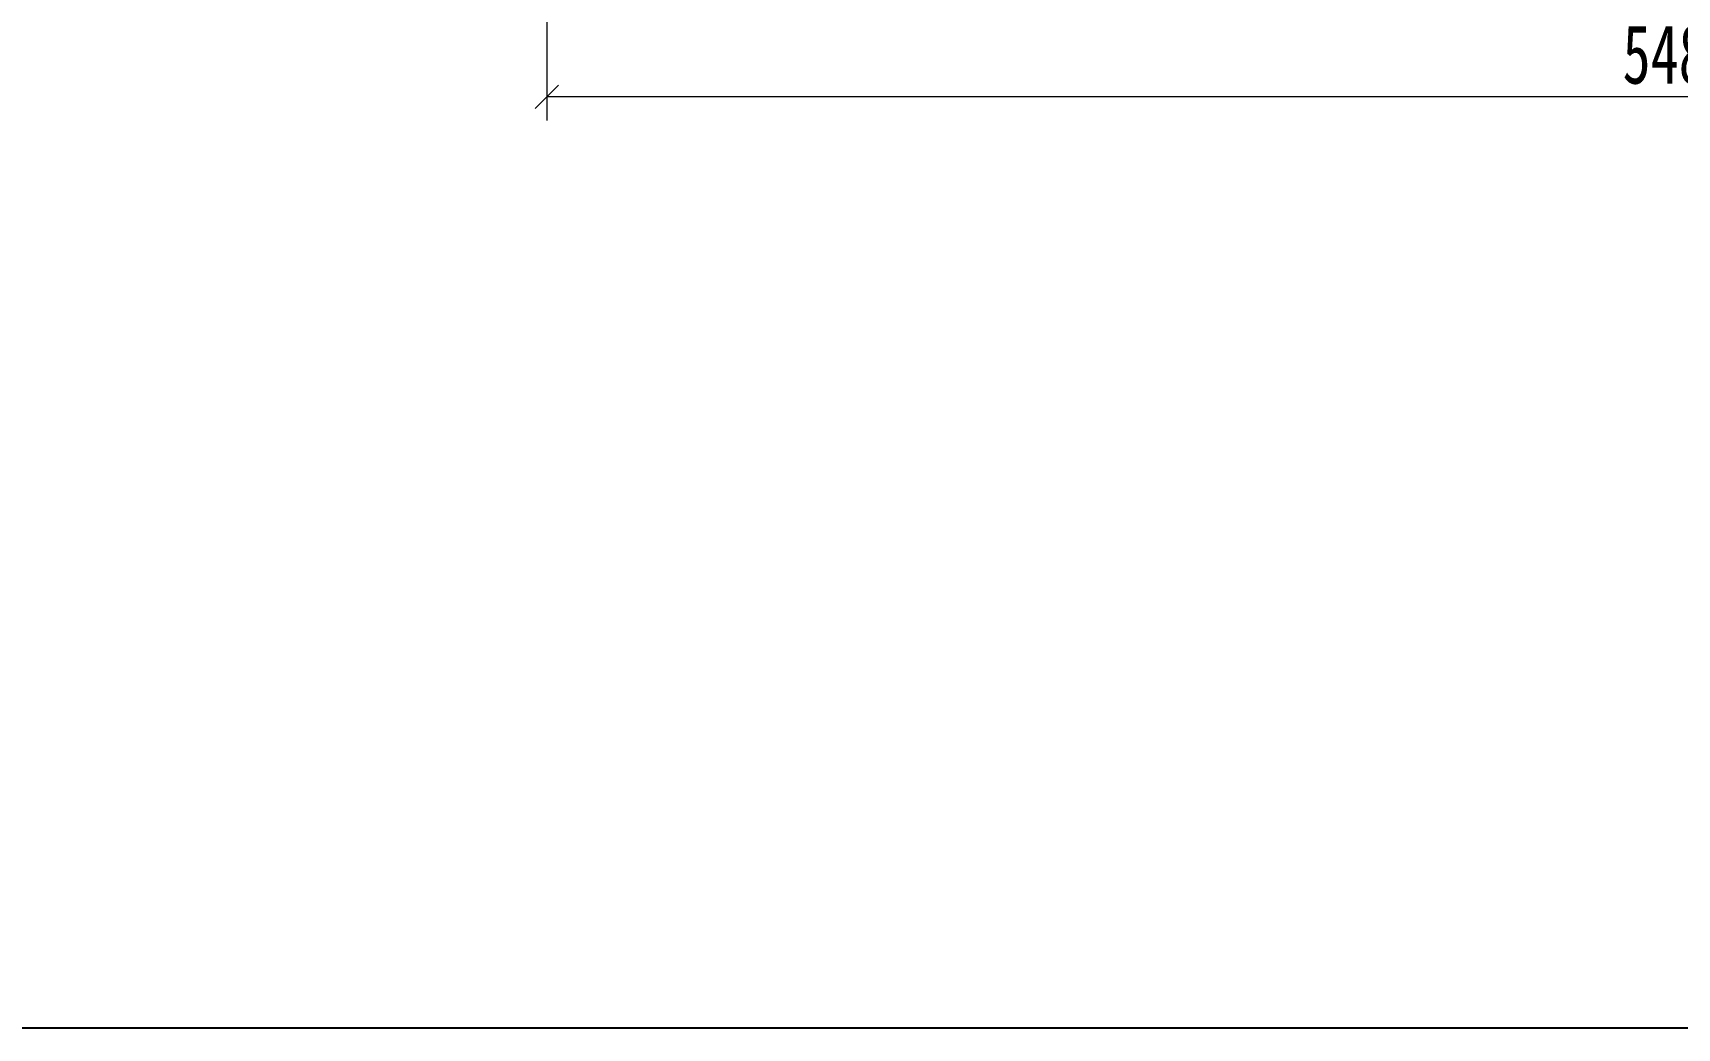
# Model space of a CAD drawing. Header units: millimetres. Extents: x 44597 to 300567, y -113054 to 73044.
# Drawn here: x 122285 to 126272, y -102091 to -99678 of the extents above; entities that cross this region are included whole.
import ezdxf

# ---------------------------------------------------------------- set-up
doc = ezdxf.new("R2010")
doc.units = ezdxf.units.MM
doc.layers.get('Defpoints').update_dxf_attribs({"color": 8})
doc.layers.add('细实线', color=4, linetype='Continuous', lineweight=15)
doc.styles.add('111', font='', dxfattribs={"width": 0.7})
doc.styles.get('111').set_extended_font_data('仿宋_GB2312')
doc.dimstyles.new('200', dxfattribs={"dimscale": 0, "dimtxt": 2.5, "dimasz": 1, "dimexe": 1, "dimexo": 1, "dimgap": 0.6, "dimtad": 1, "dimdec": 0, "dimdsep": 46, "dimtxsty": '111', "dimblk": 'OBLIQUE', "dimcen": 0, "dimclrd": 4, "dimclre": 4, "dimclrt": 4, "dimadec": 1, "dimazin": 2, "dimtfac": 1, "dimtdec": 0, "dimtix": 1, "dimtmove": 2, "dimatfit": 3, "dimfxl": 4, "dimfxlon": 1, "dimtolj": 1, "dimlwd": -1, "dimlwe": -1, "dimarcsym": 0})

# ---------------------------------------------------------------- blocks, each defined once
blk = doc.blocks.new('_Oblique')
at = {"color": 0, "linetype": 'ByBlock', "lineweight": -2}
blk.add_line((-0.5, -0.5), (0.5, 0.5), dxfattribs=at)
blk = doc.blocks.new('*D2930')
at = {"layer": 'Defpoints', "color": 0, "transparency": 16777216}
for p in [(123531.2, -99185.5), (129020.4, -99173.9), (123531.2, -99832.6)]:
    blk.add_point(p, dxfattribs=at)
at = {"layer": '细实线', "color": 4, "transparency": 16777216}
for p, q in [((123531.2, -99604), (123531.2, -99889.8)), ((129020.4, -99604), (129020.4, -99889.8)), ((129020.4, -99832.6), (123531.2, -99832.6))]:
    blk.add_line(p, q, dxfattribs=at)
at = {"layer": '细实线', "color": 4, "transparency": 16777216, "xscale": 57.14285714285715, "yscale": 57.14285714285715, "zscale": 57.14285714285715, "rotation": 180}
blk.add_blockref('_Oblique', (123531.2, -99832.6), dxfattribs=at)
at = {"layer": '细实线', "color": 4, "transparency": 16777216, "xscale": 57.14285714285715, "yscale": 57.14285714285715, "zscale": 57.14285714285715}
blk.add_blockref('_Oblique', (129020.4, -99832.6), dxfattribs=at)
at = {"layer": '细实线', "color": 4, "transparency": 16777216, "insert": (126275.8, -99730.4), "char_height": 142.86, "attachment_point": 5, "style": '111'}
blk.add_mtext('\\A1;5489', dxfattribs=at)

msp = doc.modelspace()

# ---------------------------------------------------------------- linework, layer by layer
at = {"layer": 'Defpoints'}
msp.add_lwpolyline([(113566.6, -87474.1), (135566.6, -87474.1), (135566.6, -102091.3), (113566.6, -102091.3)], close=True, dxfattribs=at)

# ---------------------------------------------------------------- dimensions: what is measured, and where the dimension line sits
at = {"layer": '细实线'}
dim = msp.add_linear_dim(base=(123531.2, -99832.6), p1=(129020.4, -99173.9), p2=(123531.2, -99185.5), dimstyle='200', override={"dimscale": 57.142857, "dimtxsty": '111', "dimblk": 'Oblique'}, dxfattribs=at)
dim.commit()
dim.dimension.update_dxf_attribs({"geometry": '*D2930', "text_midpoint": (126275.8, -99730.4)})

doc.saveas('drawing.dxf')
